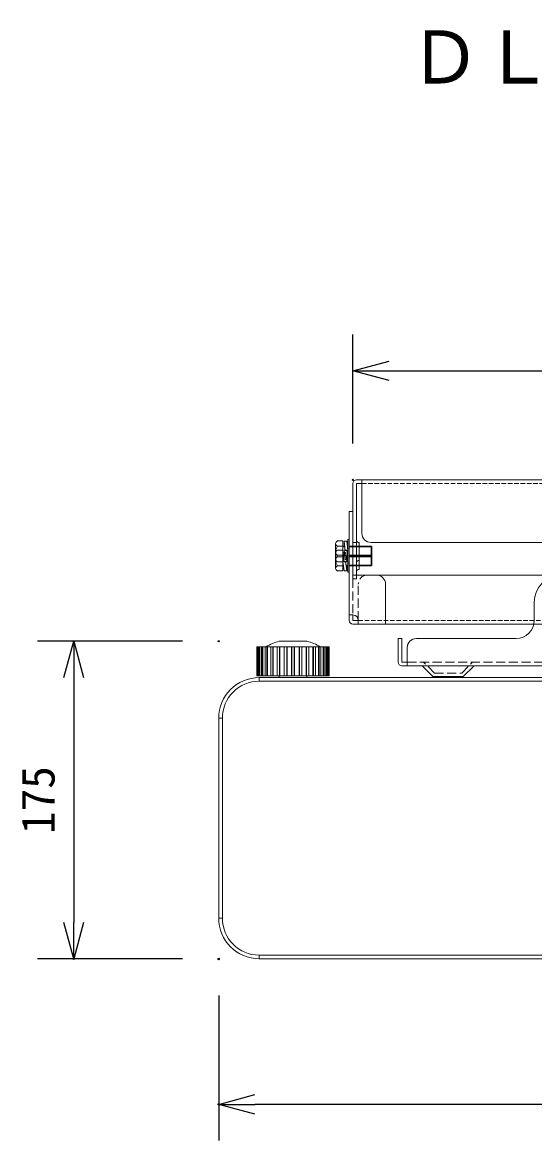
# Model space of a CAD drawing. Units: millimetres, scale not verified. Extents: x -62 to 63, y -56 to 57.
# Drawn here: x -56.8 to -28.5, y -4.9 to 56.8 of the extents above; entities that cross this region are included whole.
import ezdxf
from ezdxf.enums import TextEntityAlignment as Align

# ---------------------------------------------------------------- set-up
doc = ezdxf.new("R2010")
doc.units = ezdxf.units.MM
doc.header["$LTSCALE"] = 0.125
doc.header["$PDMODE"] = 32
doc.header["$PDSIZE"] = 0.0625
doc.linetypes.add('USER5', pattern=[2.5, 2, -0.5])
doc.linetypes.add('USER6', pattern=[5.6, 4, -1.6])
for name, color, linetype in [('0-0_0', 7, 'Continuous'), ('0-2_MOJI1', 7, 'Continuous'), ('0-4_DEFPOINTS', 7, 'Continuous'), ('0-6_SUNPO', 7, 'Continuous')]:
    doc.layers.add(name, color=color, linetype=linetype)
doc.layers.add('0-5_GAIKEI', color=7, linetype='Continuous', lineweight=18)
doc.layers.add('0-7_S1', color=1, linetype='Continuous', lineweight=18)
doc.styles.add('ＭＳ ゴシック', font='')
doc.styles.get('ＭＳ ゴシック').set_extended_font_data('MS Gothic')

# ---------------------------------------------------------------- blocks, each defined once
blk = doc.blocks.new('_OPEN30')
at = {"layer": '0-0_0'}
blk.add_line((0, 0), (-1, 0), dxfattribs=at)
blk.add_lwpolyline([(-1, 0.26795), (0, 0), (-1, -0.26795)], dxfattribs=at)
blk = doc.blocks.new('D9')
at = {"layer": '0-4_DEFPOINTS'}
for p in [(-7.5558, 32.6459), (-42.5558, 26.6459), (-7.5558, 26.6459)]:
    blk.add_point(p, dxfattribs=at)
at = {"layer": '0-6_SUNPO'}
for p, q in [((-42.5558, 28.6459), (-42.5558, 34.6459)), ((-7.5558, 28.6459), (-7.5558, 34.6459)), ((-40.5558, 32.6459), (-9.5558, 32.6459))]:
    blk.add_line(p, q, dxfattribs=at)
at = {"layer": '0-6_SUNPO', "xscale": 2, "yscale": 2, "rotation": 180}
blk.add_blockref('_OPEN30', (-42.5558, 32.6459), dxfattribs=at)
at = {"layer": '0-6_SUNPO', "xscale": 2, "yscale": 2}
blk.add_blockref('_OPEN30', (-7.5558, 32.6459), dxfattribs=at)
at = {"layer": '0-6_SUNPO', "style": 'ＭＳ ゴシック'}
blk.add_text('350', height=1.833, dxfattribs=at).set_placement((-26.9308, 33.1459), align=Align.BOTTOM_LEFT)
blk = doc.blocks.new('D8')
at = {"layer": '0-4_DEFPOINTS'}
for p in [(-49.9558, 0.2219), (-0.1558, 0.2219), (-49.9558, -7.7781)]:
    blk.add_point(p, dxfattribs=at)
at = {"layer": '0-6_SUNPO'}
for p, q in [((-49.9558, -1.7781), (-49.9558, -9.7781)), ((-0.1558, -1.7781), (-0.1558, -9.7781)), ((-2.1558, -7.7781), (-47.9558, -7.7781))]:
    blk.add_line(p, q, dxfattribs=at)
at = {"layer": '0-6_SUNPO', "xscale": 2, "yscale": 2, "rotation": 180}
blk.add_blockref('_OPEN30', (-49.9558, -7.7781), dxfattribs=at)
at = {"layer": '0-6_SUNPO', "xscale": 2, "yscale": 2}
blk.add_blockref('_OPEN30', (-0.1558, -7.7781), dxfattribs=at)
at = {"layer": '0-6_SUNPO', "style": 'ＭＳ ゴシック'}
blk.add_text('498', height=1.833, dxfattribs=at).set_placement((-26.9308, -7.2781), align=Align.BOTTOM_LEFT)
blk = doc.blocks.new('D7')
at = {"layer": '0-4_DEFPOINTS'}
for p in [(-49.9558, 17.7457), (-57.9558, 0.2457), (-49.9558, 0.2457)]:
    blk.add_point(p, dxfattribs=at)
at = {"layer": '0-6_SUNPO'}
for p, q in [((-51.9558, 17.7457), (-59.9558, 17.7457)), ((-57.9558, 15.7457), (-57.9558, 2.2457)), ((-51.9558, 0.2457), (-59.9558, 0.2457))]:
    blk.add_line(p, q, dxfattribs=at)
at = {"layer": '0-6_SUNPO', "xscale": 2, "yscale": 2}
for p, rotation in [((-57.9558, 17.7457), 90), ((-57.9558, 0.2457), 270)]:
    blk.add_blockref('_OPEN30', p, dxfattribs=dict(at, rotation=rotation))
at = {"layer": '0-6_SUNPO', "style": 'ＭＳ ゴシック'}
blk.add_text('175', height=1.833, rotation=90, dxfattribs=at).set_placement((-58.4558, 7.1207), align=Align.BOTTOM_LEFT)

msp = doc.modelspace()

# ---------------------------------------------------------------- linework, layer by layer
at = {"layer": '0-5_GAIKEI'}
for p, q in [((-43.8501, 22.3492), (-43.8647, 22.3492)), ((-43.8647, 20.7492), (-43.8647, 22.3492)), ((-43.822, 22.3492), (-43.8501, 22.3492)), ((-43.7921, 22.3492), (-43.822, 22.3492)), ((-43.749, 22.3492), (-43.7921, 22.3492)), ((-43.7199, 22.3492), (-43.749, 22.3492)), ((-43.6354, 22.3492), (-43.7199, 22.3492)), ((-43.5657, 22.3492), (-43.6354, 22.3492)), ((-43.5369, 22.3492), (-43.5657, 22.3492)), ((-43.4016, 22.3492), (-43.5369, 22.3492)), ((-43.3083, 22.3492), (-43.4016, 22.3492)), ((-43.2811, 22.3492), (-43.3083, 22.3492)), ((-43.1008, 22.3492), (-43.2811, 22.3492)), ((-43.1008, 22.3492), (-43.1008, 22.3492)), ((-42.988, 22.3492), (-43.1008, 22.3492)), ((-42.9636, 22.3492), (-42.988, 22.3492)), ((-42.7462, 22.3492), (-42.9636, 22.3492)), ((-42.6189, 22.3492), (-42.7462, 22.3492)), ((-42.6377, 22.6492), (-41.1014, 22.6492)), ((-42.5982, 22.3492), (-42.6189, 22.3492)), ((-42.3579, 22.3492), (-42.5982, 22.3492)), ((-42.3533, 22.3492), (-42.3579, 22.3492)), ((-42.2169, 22.3492), (-42.3533, 22.3492)), ((-42.2011, 22.3492), (-42.2169, 22.3492)), ((-41.9497, 22.3492), (-42.2011, 22.3492)), ((-41.9393, 22.3492), (-41.9497, 22.3492)), ((-41.7999, 22.3492), (-41.9393, 22.3492)), ((-41.7894, 22.3492), (-41.7999, 22.3492)), ((-41.5381, 22.3492), (-41.7894, 22.3492)), ((-41.5222, 22.3492), (-41.5381, 22.3492)), ((-41.3858, 22.3492), (-41.5222, 22.3492)), ((-41.3813, 22.3492), (-41.3858, 22.3492)), ((-41.1409, 22.3492), (-41.3813, 22.3492)), ((-41.1203, 22.3492), (-41.1409, 22.3492)), ((-40.9929, 22.3492), (-41.1203, 22.3492)), ((-40.7756, 22.3492), (-40.9929, 22.3492)), ((-40.7511, 22.3492), (-40.7756, 22.3492)), ((-40.6383, 22.3492), (-40.7511, 22.3492)), ((-40.6383, 22.3492), (-40.6383, 22.3492)), ((-40.458, 22.3492), (-40.6383, 22.3492)), ((-40.4308, 22.3492), (-40.4581, 22.3492)), ((-40.3375, 22.3492), (-40.4308, 22.3492)), ((-40.3376, 22.3492), (-40.3375, 22.3492)), ((-40.2022, 22.3492), (-40.3375, 22.3492)), ((-40.1734, 22.3492), (-40.2022, 22.3492)), ((-40.1037, 22.3492), (-40.1734, 22.3492)), ((-40.1037, 22.3492), (-40.1037, 22.3492)), ((-40.0193, 22.3492), (-40.1037, 22.3492)), ((-39.9902, 22.3492), (-40.0193, 22.3492)), ((-39.9471, 22.3492), (-39.9901, 22.3492)), ((-39.9172, 22.3492), (-39.9471, 22.3492)), ((-39.889, 22.3492), (-39.9172, 22.3492)), ((-39.8744, 22.3492), (-39.889, 22.3492)), ((-39.8744, 20.7492), (-39.8744, 22.3492)), ((-43.8647, 20.7492), (-43.8501, 20.7492)), ((-43.8501, 20.7492), (-43.822, 20.7492)), ((-43.822, 20.7492), (-43.7921, 20.7492)), ((-43.7921, 20.7492), (-43.749, 20.7492)), ((-43.749, 20.7492), (-43.7199, 20.7492)), ((-43.7296, 20.6492), (1.5904, 20.6492)), ((-43.7199, 20.7492), (-43.6354, 20.7492)), ((-43.6354, 20.7492), (-43.5657, 20.7492)), ((-43.5657, 20.7492), (-43.5369, 20.7492)), ((-43.5369, 20.7492), (-43.4016, 20.7492)), ((-43.4016, 20.7492), (-43.3083, 20.7492)), ((-43.3083, 20.7492), (-43.2811, 20.7492)), ((-43.2811, 20.7492), (-43.1008, 20.7492)), ((-43.1008, 20.7492), (-42.988, 20.7492)), ((-42.988, 20.7492), (-42.9636, 20.7492)), ((-42.9636, 20.7492), (-42.7462, 20.7492)), ((-42.7462, 20.7492), (-42.6189, 20.7492)), ((-42.6377, 20.7492), (-42.6377, 20.6492)), ((-42.6189, 20.7492), (-42.5982, 20.7492)), ((-42.5982, 20.7492), (-42.3579, 20.7492)), ((-42.3579, 20.7492), (-42.3533, 20.7492)), ((-42.3533, 20.7492), (-42.2169, 20.7492)), ((-42.2169, 20.7492), (-42.2011, 20.7492)), ((-42.2011, 20.7492), (-41.9497, 20.7492)), ((-41.9497, 20.7492), (-41.9393, 20.7492)), ((-41.9393, 20.7492), (-41.7999, 20.7492)), ((-41.7999, 20.7492), (-41.7894, 20.7492)), ((-41.7894, 20.7492), (-41.5381, 20.7492)), ((-41.5381, 20.7492), (-41.5222, 20.7492)), ((-41.5222, 20.7492), (-41.3858, 20.7492)), ((-41.3858, 20.7492), (-41.3813, 20.7492)), ((-41.3813, 20.7492), (-41.1409, 20.7492)), ((-41.1409, 20.7492), (-41.1203, 20.7492)), ((-41.1203, 20.7492), (-40.9929, 20.7492)), ((-41.1014, 20.6492), (-41.1014, 20.7492)), ((-40.9929, 20.7492), (-40.7756, 20.7492)), ((-40.7756, 20.7492), (-40.7511, 20.7492)), ((-40.7511, 20.7492), (-40.6383, 20.7492)), ((-40.6383, 20.7492), (-40.458, 20.7492)), ((-40.4581, 20.7492), (-40.4308, 20.7492)), ((-40.4308, 20.7492), (-40.3375, 20.7492)), ((-40.3376, 20.7492), (-40.2022, 20.7492)), ((-40.2022, 20.7492), (-40.1734, 20.7492)), ((-40.1734, 20.7492), (-40.1037, 20.7492)), ((-40.1037, 20.7492), (-40.0193, 20.7492)), ((-40.0193, 20.7492), (-39.9902, 20.7492)), ((-39.9901, 20.7492), (-39.9471, 20.7492)), ((-39.9471, 20.7492), (-39.9172, 20.7492)), ((-39.9172, 20.7492), (-39.889, 20.7492)), ((-39.889, 20.7492), (-39.8744, 20.7492)), ((-45.9229, 18.8492), (-45.9259, 18.8492)), ((-45.9696, 7.3892), (-45.9696, 18.4092))]:
    msp.add_line(p, q, dxfattribs=at)
at = {"layer": '0-5_GAIKEI', "color": 1}
for p, q in [((-43.8501, 20.7492), (-43.8501, 22.3492)), ((-43.822, 20.7492), (-43.822, 22.3492)), ((-43.7921, 20.7492), (-43.7921, 22.3492)), ((-43.749, 20.7492), (-43.749, 22.3492)), ((-43.7199, 20.7492), (-43.7199, 22.3492)), ((-43.6354, 20.7492), (-43.6354, 22.3492)), ((-43.5657, 20.7492), (-43.5657, 22.3492)), ((-43.5369, 20.7492), (-43.5369, 22.3492)), ((-43.4016, 20.7492), (-43.4016, 22.3492)), ((-43.3083, 20.7492), (-43.3083, 22.3492)), ((-43.2811, 20.7492), (-43.2811, 22.3492)), ((-43.1008, 20.7492), (-43.1008, 22.3492)), ((-42.988, 20.7492), (-42.988, 22.3492)), ((-42.9636, 20.7492), (-42.9636, 22.3492)), ((-42.7462, 20.7492), (-42.7462, 22.3492)), ((-42.6189, 20.7492), (-42.6189, 22.3492)), ((-42.5982, 20.7492), (-42.5982, 22.3492)), ((-42.3579, 20.7492), (-42.3579, 22.3492)), ((-42.3533, 20.7492), (-42.3533, 22.3492)), ((-42.2169, 20.7492), (-42.2169, 22.3492)), ((-42.2011, 20.7492), (-42.2011, 22.3492)), ((-41.9497, 20.7492), (-41.9497, 22.3492)), ((-41.9393, 20.7492), (-41.9393, 22.3492)), ((-41.7999, 20.7492), (-41.7999, 22.3492)), ((-41.7894, 20.7492), (-41.7894, 22.3492)), ((-41.5381, 20.7492), (-41.5381, 22.3492)), ((-41.5222, 20.7492), (-41.5222, 22.3492)), ((-41.3858, 20.7492), (-41.3858, 22.3492)), ((-41.3813, 20.7492), (-41.3813, 22.3492)), ((-41.1409, 20.7492), (-41.1409, 22.3492)), ((-41.1203, 20.7492), (-41.1203, 22.3492)), ((-40.9929, 20.7492), (-40.9929, 22.3492)), ((-40.7756, 20.7492), (-40.7756, 22.3492)), ((-40.7511, 20.7492), (-40.7511, 22.3492)), ((-40.6383, 20.7492), (-40.6383, 22.3492)), ((-40.458, 20.7492), (-40.458, 22.3492)), ((-40.4308, 20.7492), (-40.4308, 22.3492)), ((-40.3375, 20.7492), (-40.3375, 22.3492)), ((-40.2022, 20.7492), (-40.2022, 22.3492)), ((-40.1734, 20.7492), (-40.1734, 22.3492)), ((-40.1037, 20.7492), (-40.1037, 22.3492)), ((-40.0193, 20.7492), (-40.0193, 22.3492)), ((-39.9902, 20.7492), (-39.9902, 22.3492)), ((-39.9471, 20.7492), (-39.9471, 22.3492)), ((-39.9172, 20.7492), (-39.9172, 22.3492)), ((-39.889, 20.7492), (-39.889, 22.3492)), ((-43.7296, 20.4492), (-43.7296, 20.6492)), ((1.5904, 20.4492), (-43.7296, 20.4492)), ((-45.7696, 18.4092), (-45.9696, 18.4092)), ((-45.7696, 18.4092), (-45.7696, 7.3892)), ((-45.7696, 7.3892), (-45.9696, 7.3892)), ((-43.7296, 5.3492), (-43.7296, 5.1492)), ((-43.7296, 5.3492), (-10.3189, 5.3492))]:
    msp.add_line(p, q, dxfattribs=at)
at = {"layer": '0-5_GAIKEI'}
msp.add_lwpolyline([(-10.3085, 5.1492), (-10.3294, 5.1492), (-43.7296, 5.1492)], dxfattribs=at)
for centre, radius, start, end in [((-41.8696, 19.7492), 3, 104.83512, 119.92645), ((-41.8696, 19.7492), 3, 60.0735, 75.16483), ((-43.7296, 18.4092), 2.24, 90, 179.99998), ((-43.7296, 7.3892), 2.24, 180, 269.99998)]:
    msp.add_arc(centre, radius, start, end, dxfattribs=at)
at = {"layer": '0-5_GAIKEI', "color": 1}
for centre, start, end in [((-43.7296, 18.4092), 90, 179.99998), ((-43.7296, 7.3892), 180, 269.99998)]:
    msp.add_arc(centre, 2.04, start, end, dxfattribs=at)
at = {"layer": '0-7_S1'}
for p, q in [((-38.3696, 31.5494), (-3.7696, 31.5494)), ((-38.0696, 28.5994), (-38.0696, 31.5494)), ((-38.5696, 26.0994), (-38.5696, 31.3494)), ((-38.3696, 31.3494), (-38.0696, 31.3494)), ((-38.3696, 26.0994), (-38.3696, 31.3494)), ((-38.7696, 29.7994), (-38.5696, 29.7994)), ((-38.7696, 23.7994), (-38.7696, 29.7994)), ((-39.5196, 28.0332), (-39.5196, 26.6663)), ((-39.4196, 28.1767), (-39.1196, 28.1767)), ((-39.4196, 27.888), (-39.1196, 27.888)), ((-39.1196, 26.522), (-39.1196, 28.1767)), ((-39.1196, 27.8494), (-39.0224, 27.8494)), ((-39.0596, 28.1744), (-38.9096, 28.1744)), ((-38.9996, 27.6494), (-39.0596, 28.1744)), ((-39.0596, 28.1744), (-39.0596, 27.8494)), ((-38.9096, 28.1744), (-38.8496, 27.6494)), ((-38.8496, 28.2494), (-38.8496, 26.4494)), ((-38.7696, 28.2494), (-38.8496, 28.2494)), ((-38.7696, 27.7494), (-38.8496, 27.7494)), ((-38.7696, 27.8994), (-37.5696, 27.8994)), ((-38.7696, 27.8494), (-37.5196, 27.8494)), ((-38.5696, 28.0994), (-38.3696, 28.0994)), ((-38.2196, 28.0994), (-38.2696, 28.0994)), ((-38.2196, 27.0994), (-38.2196, 28.0994)), ((-37.5696, 28.0994), (-4.5696, 28.0994)), ((-37.5696, 26.7994), (-37.5696, 27.8994)), ((-37.5196, 27.8494), (-37.5696, 27.8994)), ((-37.5196, 26.8494), (-37.5196, 27.8494)), ((-39.4196, 27.6767), (-39.1196, 27.6767)), ((-39.4196, 27.388), (-39.1196, 27.388)), ((-39.4196, 27.3107), (-39.1196, 27.3107)), ((-39.1196, 27.5494), (-38.9696, 27.5494)), ((-39.1196, 27.5494), (-39.0596, 27.0244)), ((-39.1196, 27.3494), (-39.0224, 27.3494)), ((-39.0596, 27.6744), (-38.9096, 27.6744)), ((-38.9996, 27.1494), (-39.0596, 27.6744)), ((-39.0596, 27.6744), (-39.0596, 27.3494)), ((-38.9996, 27.6494), (-38.8496, 27.6494)), ((-38.9996, 27.1494), (-38.8496, 27.1494)), ((-38.9696, 27.5494), (-38.9096, 27.0244)), ((-38.9467, 27.3494), (-38.8496, 27.3494)), ((-38.9096, 27.6744), (-38.8496, 27.1494)), ((-38.9096, 27.3494), (-38.9096, 27.0244)), ((-38.7696, 27.3994), (-37.5696, 27.3994)), ((-38.7696, 27.3494), (-37.5196, 27.3494)), ((-38.7696, 27.2994), (-37.5696, 27.2994)), ((-37.5196, 27.3494), (-37.5696, 27.3994)), ((-37.5696, 27.2994), (-37.5196, 27.3494)), ((-39.4196, 27.022), (-39.1196, 27.022)), ((-39.4196, 26.8107), (-39.1196, 26.8107)), ((-39.4196, 26.522), (-39.1196, 26.522)), ((-39.1196, 27.0494), (-38.9696, 27.0494)), ((-39.1196, 27.0494), (-39.0596, 26.5244)), ((-39.0596, 27.0244), (-38.9096, 27.0244)), ((-39.0596, 26.5244), (-38.9096, 26.5244)), ((-38.9696, 27.0494), (-38.9096, 26.5244)), ((-38.9467, 26.8494), (-38.8496, 26.8494)), ((-38.9096, 26.8494), (-38.9096, 26.5244)), ((-38.7696, 26.9494), (-38.8496, 26.9494)), ((-38.7696, 26.8494), (-37.5196, 26.8494)), ((-38.7696, 26.7994), (-37.5696, 26.7994)), ((-38.2196, 27.0994), (-38.2696, 27.0994)), ((-38.2196, 26.5994), (-38.2696, 26.5994)), ((-38.2196, 26.5994), (-38.2196, 27.0994)), ((-37.5696, 26.7994), (-37.5196, 26.8494)), ((-38.7696, 26.4494), (-38.8496, 26.4494)), ((-38.5696, 26.2994), (-3.5696, 26.2994)), ((-38.5696, 26.0994), (-38.3696, 26.0994)), ((-36.7696, 23.5994), (-36.7696, 25.7994)), ((-28.5696, 23.7994), (-28.5696, 24.7994)), ((-38.5696, 24.0994), (-38.7696, 24.0994)), ((-38.5696, 23.7994), (-38.5696, 24.0994)), ((-38.2696, 23.7994), (-38.5696, 23.7994)), ((-38.5696, 23.5994), (-3.5696, 23.5994)), ((-38.2696, 23.7994), (-38.2696, 23.5994)), ((-36.0696, 22.7994), (-35.8696, 22.7994)), ((-36.0696, 21.4994), (-36.0696, 22.7994)), ((-35.8696, 21.4994), (-35.8696, 22.7994)), ((-35.5696, 21.2994), (-35.5696, 22.2994)), ((-35.0696, 22.7994), (-29.5696, 22.7994)), ((-35.8696, 21.4994), (-35.5696, 21.4994)), ((-35.8696, 21.2994), (-6.2696, 21.2994)), ((-34.1524, 20.6994), (-34.7524, 21.2994)), ((-32.4867, 20.6994), (-31.8867, 21.2994)), ((-34.1524, 20.6994), (-32.4867, 20.6994))]:
    msp.add_line(p, q, dxfattribs=at)
at = {"layer": '0-7_S1', "linetype": 'USER5'}
for p, q in [((-38.0696, 31.3494), (-4.0696, 31.3494)), ((-38.2696, 23.7994), (-3.8696, 23.7994))]:
    msp.add_line(p, q, dxfattribs=at)
at = {"layer": '0-7_S1', "linetype": 'USER6'}
for p, q in [((-38.5696, 26.0994), (-38.5696, 24.0994)), ((-38.2696, 23.7994), (-38.2696, 25.7994)), ((-35.5696, 21.4994), (-6.5696, 21.4994)), ((-34.0696, 20.8994), (-34.6696, 21.4994)), ((-32.5696, 20.8994), (-31.9696, 21.4994)), ((-34.0696, 20.8994), (-32.5696, 20.8994))]:
    msp.add_line(p, q, dxfattribs=at)
at = {"layer": '0-7_S1'}
for centre, radius, start, end in [((-38.3696, 31.3494), 0.2, 90, 180), ((-37.5696, 28.5994), 0.5, 180, 270), ((-39.3654, 28.0324), 0.1542, 110.57011, 249.43002), ((-39.0529, 27.5994), 0.4667, 141.78686, 218.2132), ((-38.2696, 28.1994), 0.1, 180, 270), ((-39.3654, 27.5324), 0.1542, 110.57011, 249.43002), ((-39.0529, 27.0994), 0.4667, 141.78686, 218.2132), ((-39.3654, 27.1663), 0.1542, 110.57011, 249.43002), ((-39.3654, 26.6663), 0.1542, 110.57011, 249.43002), ((-38.2696, 26.9994), 0.1, 90, 180), ((-38.2696, 26.4994), 0.1, 90, 180), ((-37.2696, 25.7994), 0.5, 0, 90), ((-27.0696, 24.7994), 1.5, 90, 180), ((-38.5696, 23.7994), 0.3, 0, 90), ((-38.5696, 23.7994), 0.2, 180, 270), ((-29.5696, 23.7994), 1, 270, 0), ((-35.0696, 22.2994), 0.5, 90, 180), ((-35.8696, 21.4994), 0.2, 180, 270)]:
    msp.add_arc(centre, radius, start, end, dxfattribs=at)
at = {"layer": '0-7_S1', "linetype": 'USER6'}
msp.add_arc((-37.7696, 25.7994), 0.5, 90, 180, dxfattribs=at)

# ---------------------------------------------------------------- block references
at = {"layer": '0-6_SUNPO'}
for name in ['D9', 'D7', 'D8']:
    msp.add_blockref(name, (3.9862, 4.9035), dxfattribs=at)

# ---------------------------------------------------------------- texts
at = {"layer": '0-2_MOJI1', "style": 'ＭＳ ゴシック'}
msp.add_text('ＤＬＰ方式プロジェクター天吊り金具付', height=2.933, dxfattribs=at).set_placement((-35.4923, 52.5087), align=Align.BOTTOM_LEFT)

doc.saveas('drawing.dxf')
